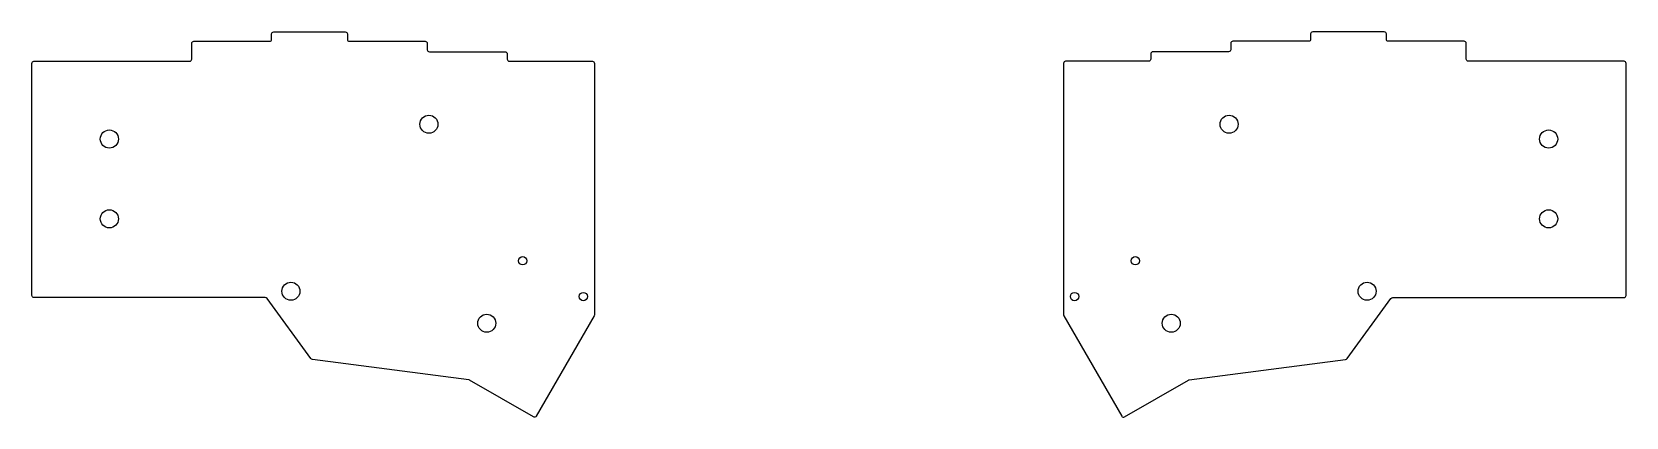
# Model space of a CAD drawing. Extents: x 11 to 390, y -111 to -20.
import ezdxf

# ---------------------------------------------------------------- set-up
doc = ezdxf.new("R2010")
doc.units = 0
doc.layers.get('0').update_dxf_attribs({"linetype": 'CONTINUOUS'})
doc.layers.add('BLACK', color=7, linetype='CONTINUOUS')

msp = doc.modelspace()

# ---------------------------------------------------------------- linework, layer by layer
at = {"linetype": 'Continuous'}
for centre in [(127.87, -74.25), (273.53, -74.25), (142.3, -82.78), (259.1, -82.78)]:
    msp.add_circle(centre, 1, dxfattribs=at)
at = {"layer": 'BLACK', "linetype": 'Continuous'}
for points in [[(98.57, -22.02), (104.69, -22.02, -0.414214), (105.19, -22.52), (105.19, -24.02, 0.414214), (105.69, -24.52), (123.69, -24.52, -0.413746), (124.19, -25.02), (124.19, -26.27, 0.413772), (124.69, -26.77), (144.44, -26.77, -0.41424), (144.94, -27.27), (144.94, -87.09, -0.131534), (144.87, -87.34), (131.09, -111.24, -0.41447), (130.41, -111.42), (115.25, -102.66, 0.098986), (115.07, -102.6), (77.88, -97.76, -0.205667), (77.54, -97.56), (67.09, -83.23, 0.239653), (66.68, -83.02), (60.56, -83.02), (17.81, -83.02), (11.69, -83.02, -0.414214), (11.19, -82.52), (11.19, -27.27, -0.41419), (11.69, -26.77), (48.69, -26.77, 0.414199), (49.19, -26.27), (49.19, -22.52, -0.414214), (49.69, -22.02), (60.58, -22.02), (67.69, -22.02, 0.413791), (68.19, -21.52), (68.19, -20.27, -0.413791), (68.69, -19.77), (85.69, -19.77, -0.414214), (86.19, -20.27), (86.19, -21.52, 0.414214), (86.69, -22.02), (98.57, -22.02)], [(302.83, -22.02), (296.71, -22.02, 0.414214), (296.21, -22.52), (296.21, -24.02, -0.414214), (295.71, -24.52), (277.71, -24.52, 0.413746), (277.21, -25.02), (277.21, -26.27, -0.413772), (276.71, -26.77), (256.96, -26.77, 0.41424), (256.46, -27.27), (256.46, -87.09, 0.131534), (256.53, -87.34), (270.31, -111.24, 0.41447), (270.99, -111.42), (286.15, -102.66, -0.098986), (286.34, -102.6), (323.52, -97.76, 0.205667), (323.86, -97.56), (334.31, -83.23, -0.239653), (334.72, -83.02), (340.84, -83.02), (383.59, -83.02), (389.71, -83.02, 0.414214), (390.21, -82.52), (390.21, -27.27, 0.41419), (389.71, -26.77), (352.71, -26.77, -0.414199), (352.21, -26.27), (352.21, -22.52, 0.414214), (351.71, -22.02), (340.82, -22.02), (333.71, -22.02, -0.413791), (333.21, -21.52), (333.21, -20.27, 0.413791), (332.71, -19.77), (315.71, -19.77, 0.414214), (315.21, -20.27), (315.21, -21.52, -0.414214), (314.71, -22.02), (302.83, -22.02)]]:
    msp.add_lwpolyline(points, format="xyb", close=True, dxfattribs=at)
at = {"layer": 'BLACK'}
for centre in [(105.58, -41.77), (295.83, -41.77), (29.61, -45.28), (371.79, -45.28), (29.61, -64.28), (371.79, -64.28), (72.76, -81.52), (328.64, -81.52), (119.33, -89.14), (282.07, -89.14)]:
    msp.add_circle(centre, 2.15, dxfattribs=at)

doc.saveas('drawing.dxf')
